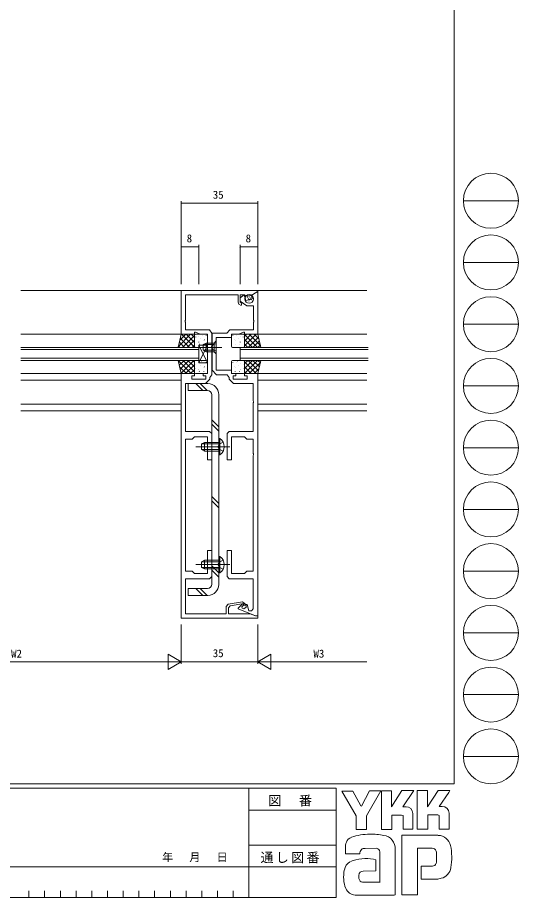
# Model space of a CAD drawing. Units: millimetres, scale not verified. Extents: x -1213 to 539, y -420 to 386.
# Drawn here: x 310 to 539.5, y -420 to -17 of the extents above; entities that cross this region are included whole.
import ezdxf
from ezdxf.enums import TextEntityAlignment as Align

# ---------------------------------------------------------------- set-up
doc = ezdxf.new("R2010")
doc.units = ezdxf.units.MM
doc.header["$LTSCALE"] = 2
doc.linetypes.add('CHAIN2', pattern=[12, 9, -1, 1, -1])
doc.linetypes.add('DASHED3', pattern=[4, 3, -1])
for name, color, linetype, lineweight in [('0-1_USER1', 7, 'Continuous', 9), ('0-3_YKK_11', 7, 'Continuous', 9), ('0-4_YKK_12', 2, 'Continuous', 9), ('0-6_YKK_13', 4, 'Continuous', 9), ('0-7_YKK_D', 6, 'Continuous', 9)]:
    doc.layers.add(name, color=color, linetype=linetype, lineweight=lineweight)
doc.styles.add('ＭＳ ゴシック', font='')
doc.styles.get('ＭＳ ゴシック').set_extended_font_data('MS Gothic')

msp = doc.modelspace()

# ---------------------------------------------------------------- linework, layer by layer
at = {"layer": '0-1_USER1'}
for p, q in [((510, 382), (510, -368)), ((514.252, -100.88), (539.452, -100.88)), ((514.252, -129.16), (539.452, -129.16)), ((514.252, -157.44), (539.452, -157.44)), ((514.252, -185.72), (539.452, -185.72)), ((514.252, -214), (539.452, -214)), ((514.252, -242.28), (539.452, -242.28)), ((514.252, -270.56), (539.452, -270.56)), ((514.252, -298.84), (539.452, -298.84)), ((514.252, -327.12), (539.452, -327.12)), ((514.252, -355.4), (539.452, -355.4)), ((510, -368), (-590, -368)), ((456, -370), (-590, -370)), ((416, -370), (416, -420)), ((456, -370), (456, -420)), ((458.624, -371.294), (463.644, -371.294)), ((465.188, -382.569), (458.624, -371.294)), ((471.194, -371.14), (467.544, -378.245)), ((476.657, -388.902), (476.657, -371.178)), ((493.106, -371.024), (497.778, -371.024)), ((493.106, -388.748), (493.106, -371.024)), ((502.682, -371.024), (508.088, -371.024)), ((507.548, -371.951), (503.088, -378.322)), ((508.088, -371.024), (507.548, -371.951)), ((487.97, -378.438), (486.486, -378.438)), ((504.572, -378.322), (503.088, -378.322)), ((416, -380), (456, -380)), ((485.963, -382.26), (481.406, -382.26)), ((491.06, -381.527), (491.06, -388.786)), ((497.971, -382.222), (497.971, -388.748)), ((502.528, -382.222), (497.971, -382.222)), ((503.146, -382.453), (502.528, -382.222)), ((503.146, -388.709), (503.146, -382.453)), ((507.663, -381.527), (507.663, -388.709)), ((497.971, -388.748), (493.106, -388.748)), ((503.146, -388.637), (503.218, -388.709)), ((507.663, -388.709), (503.146, -388.709)), ((502.605, -391.566), (486.04, -391.566)), ((486.04, -391.566), (486.04, -418.866)), ((416, -395.999), (456, -395.999)), ((460.169, -400.1), (460.169, -397.344)), ((474.494, -397.436), (469.212, -397.536)), ((483.028, -397.976), (483.028, -418.828)), ((493.222, -397.513), (499.863, -397.513)), ((493.222, -418.866), (493.222, -397.513)), ((466.81, -400.1), (460.169, -400.1)), ((476.039, -412.958), (476.039, -399.057)), ((501.962, -399.652), (501.987, -403.415)), ((272, -406), (416, -406)), ((456, -405.999), (416, -405.999)), ((494.96, -405.699), (494.96, -411.607)), ((500.018, -405.699), (494.96, -405.699)), ((474.108, -407.9), (468.402, -407.907)), ((468.007, -412.958), (476.039, -412.958)), ((475.421, -412.958), (475.923, -412.958)), ((476.039, -412.957), (476.04, -412.958)), ((494.96, -411.607), (502.566, -411.607)), ((502.566, -411.607), (504.111, -411.259)), ((315.2, -417), (315.2, -420)), ((322.4, -417), (322.4, -420)), ((329.6, -417), (329.6, -420)), ((336.8, -417), (336.8, -420)), ((344, -417), (344, -420)), ((351.2, -417), (351.2, -420)), ((358.4, -417), (358.4, -420)), ((365.6, -417), (365.6, -420)), ((372.8, -417), (372.8, -420)), ((380, -417), (380, -420)), ((387.2, -417), (387.2, -420)), ((394.4, -417), (394.4, -420)), ((401.6, -417), (401.6, -420)), ((408.8, -417), (408.8, -420)), ((466.81, -418.944), (464.686, -418.944)), ((482.564, -418.905), (466.81, -418.944)), ((483.028, -418.828), (482.564, -418.905)), ((-590, -420), (456, -420))]:
    msp.add_line(p, q, dxfattribs=at)
for points in [[(463.644, -371.294), (467.235, -378.013), (467.544, -378.245)], [(471.194, -371.14), (476.374, -371.14), (469.899, -382.608)], [(476.657, -371.178), (481.252, -371.178), (481.252, -378.462), (486.078, -371.101)], [(486.078, -371.101), (491.543, -371.101), (486.486, -378.438)], [(497.778, -371.024), (497.778, -378.441), (502.682, -371.024)], [(469.899, -382.608), (469.899, -388.941), (465.188, -388.941), (465.188, -382.569)], [(481.406, -382.26), (481.406, -388.902), (476.657, -388.902)], [(491.06, -388.786), (486.58, -388.786), (486.58, -382.492), (485.963, -382.26)], [(473.104, -402.533), (474.108, -402.764), (474.108, -407.9)], [(486.04, -418.866), (492.102, -418.866), (493.222, -418.866)]]:
    msp.add_lwpolyline(points, dxfattribs=at)
for centre in [(526.852, -100.88), (526.852, -129.16), (526.852, -157.44), (526.852, -185.72), (526.852, -214), (526.852, -242.28), (526.852, -270.56), (526.852, -298.84), (526.852, -327.12), (526.852, -355.4)]:
    msp.add_circle(centre, 12.6, dxfattribs=at)
for centre, radius, start, end in [((487.97, -381.527), 3.089, 0.00165, 89.99603), ((504.572, -381.411), 3.089, 0.00165, 89.99603), ((467.37, -397.379), 7.196, 158.41083, 179.71774), ((464.009, -395.793), 3.491, 109.02126, 161.51263), ((471.317, -416.287), 25.257, 89.89165, 109.30847), ((472.059, -420.662), 29.64, 78.78009, 91.46938), ((476.758, -397.852), 6.355, 40.66422, 80.31693), ((476.441, -397.836), 6.588, 358.78058, 38.76563), ((502.388, -397.772), 6.202, 14.44571, 87.08746), ((469.822, -400.01), 3.013, 138.46381, 181.71359), ((469.021, -399.958), 2.43, 85.50551, 126.78038), ((473.794, -399.649), 2.321, 14.75519, 72.44994), ((500.093, -399.256), 1.756, 16.43123, 96.91661), ((496.759, -400.297), 5.248, 4.93422, 17.03551), ((479.094, -401.696), 29.8, 350.99026, 10.67624), ((469.601, -421.22), 19.013, 79.38097, 112.05824), ((465.181, -408.468), 5.583, 121.8271, 169.08475), ((500.019, -403.834), 1.865, 269.95467, 342.90144), ((496.728, -402.916), 5.281, 343.6902, 354.75362), ((502.479, -405.35), 6.13, 285.4429, 349.90448), ((475.213, -410.564), 15.832, 168.76372, 199.80078), ((469.689, -410.469), 3.384, 171.08202, 216.71922), ((468.414, -409.97), 2.064, 90.33952, 178.03638), ((468.357, -410.807), 2.18, 230.97279, 260.7549), ((465.2, -413.489), 5.461, 207.31435, 263.59464)]:
    msp.add_arc(centre, radius, start, end, dxfattribs=at)
at = {"layer": '0-3_YKK_11'}
for points in [[(414.5, -144.646), (416.9, -144.351), (420, -142.562), (420, -142.062), (385, -142.062), (385, -162.062), (391, -162.062), (391, -161.062), (391.5, -161.062), (393.645, -162.062), (397, -162.062), (397, -180.062), (395, -180.062), (395, -181.062), (396.2, -181.062), (396.2, -182.662), (389.8, -182.662), (389.8, -181.062), (391, -181.062), (391, -180.062), (385, -180.062)], [(387, -206.562), (387, -193.52), (386.88, -193.336), (386.88, -192.787), (387, -192.603), (387, -184.662), (391.542, -184.662), (391.725, -184.542), (392.275, -184.542), (392.458, -184.662), (392.542, -184.662), (392.725, -184.542), (393.275, -184.542), (393.458, -184.662), (396.13, -184.662), (398.13, -182.662), (398.13, -181.804), (398.93, -180.662), (398.93, -168.52), (398.81, -168.336), (398.81, -167.787), (398.93, -167.603), (398.93, -161.562), (397.88, -160.062), (386.93, -160.062), (386.93, -156.52), (386.81, -156.336), (386.81, -155.787), (386.93, -155.603), (386.93, -144.062), (411, -144.062), (411, -147.389), (411.426, -148.208), (412.477, -148.944), (412.717, -147.775), (412.483, -147.727), (412, -147.389), (412, -144.062), (414.01, -144.062), (414.5, -144.646)], [(420, -291.062), (420, -180.062), (414, -180.062), (414, -181.062), (415.2, -181.062), (415.2, -182.662), (408.8, -182.662), (408.8, -181.062), (410, -181.062), (410, -180.062), (408, -180.062), (408, -178.562), (401, -178.562), (401, -163.562), (408, -163.562), (408, -162.062), (411.356, -162.062), (413.5, -161.062), (414, -161.062), (414, -162.062), (420, -162.062), (420, -142.792), (419.8, -142.677), (417.051, -144.264), (417.051, -144.495), (417.332, -144.658), (417.798, -145.265), (417.89, -145.609), (414.51, -146.514), (413.853, -144.064), (412, -145.362), (412, -146.961), (415, -149.062), (418.07, -149.062), (418.07, -155.603), (418.19, -155.787), (418.19, -156.336), (418.07, -156.52), (418.07, -160.062), (407.3, -160.062)], [(407.3, -160.062), (405.8, -161.562), (399.07, -161.562), (399.07, -167.603), (399.19, -167.787), (399.19, -168.336), (399.07, -168.52), (399.07, -178.562), (401.07, -180.562), (406, -180.562), (406.87, -181.804), (406.87, -182.662), (408.87, -184.662), (411.542, -184.662), (411.725, -184.542), (412.275, -184.542), (412.458, -184.662), (412.542, -184.662), (412.725, -184.542), (413.275, -184.542), (413.458, -184.662), (418, -184.662), (418, -192.603), (418.12, -192.787), (418.12, -193.336), (418, -193.52), (418, -206.562), (407, -206.562), (406, -207.562), (406, -219.562), (408, -219.562), (408, -209.062), (414, -209.062), (415, -210.062), (418, -210.062), (418, -216.603), (418.12, -216.787), (418.12, -217.336), (418, -217.52), (418, -270.562)], [(385, -180.062), (385, -292.062), (420, -292.062), (420, -291.062), (419, -291.062), (416.525, -290.062), (406.7, -290.062), (406.7, -287.292), (407.361, -286.504), (413.7, -285.386), (413.7, -286.162), (414.5, -286.162), (414.5, -285.762), (413.092, -284.58), (406.426, -285.755), (405.6, -286.74), (405.6, -290.062), (387, -290.062), (387, -274.062), (398, -274.062), (399, -273.062), (399, -261.062), (397, -261.062), (397, -271.562), (391, -271.562), (390, -270.562), (387, -270.562), (387, -217.52), (386.88, -217.336), (386.88, -216.787), (387, -216.603), (387, -210.062), (390, -210.062), (391, -209.062), (397, -209.062), (397, -219.562), (399, -219.562), (399, -207.562), (398, -206.562), (387, -206.562)], [(418, -270.562), (415, -270.562), (414, -271.562), (408, -271.562), (408, -261.062), (406, -261.062), (406, -273.062), (407, -274.062), (418, -274.062), (418, -287.862), (417.2, -288.662), (415.95, -288.662), (415.2, -285.862), (414.7, -285.862), (414.7, -287.06), (413.6, -287.801), (412.864, -287.504), (412.757, -286.977), (413.576, -286.158), (413.345, -285.663), (412.641, -285.991), (412.072, -286.39), (411, -287.462), (411, -287.829), (419, -291.062), (420, -291.062)]]:
    msp.add_lwpolyline(points, dxfattribs=at)
at = {"layer": '0-4_YKK_12'}
for p, q in [((385.3, -142.062), (311.5, -142.062)), ((419.7, -142.062), (470, -142.062)), ((385.3, -162.062), (311.5, -162.062)), ((420, -162.062), (470, -162.062)), ((311.5, -168.062), (393, -168.062)), ((393, -169.062), (311.5, -169.062)), ((393, -168.062), (393, -174.062)), ((412, -174.062), (412, -168.062)), ((412, -168.062), (470.65, -168.062)), ((470.65, -169.062), (412, -169.062)), ((311.5, -173.062), (393, -173.062)), ((412, -173.062), (470.65, -173.062)), ((393, -174.062), (311.5, -174.062)), ((470.65, -174.062), (412, -174.062)), ((385.3, -180.062), (311.5, -180.062)), ((420, -180.062), (470, -180.062)), ((385, -183.062), (311.5, -183.062)), ((420, -183.062), (470, -183.062)), ((385, -194.062), (311.5, -194.062)), ((385, -197.062), (311.5, -197.062)), ((420, -194.062), (470, -194.062)), ((420, -197.062), (470, -197.062))]:
    msp.add_line(p, q, dxfattribs=at)
at = {"layer": '0-6_YKK_13'}
for p, q in [((415.473, -144.919), (415.551, -144.734)), ((416.299, -145.094), (416.377, -144.91)), ((415.215, -145.409), (415.293, -145.225)), ((415.412, -146.417), (415.49, -146.233)), ((415.811, -145.712), (415.89, -145.528)), ((416.015, -146.173), (416.094, -145.989)), ((416.015, -146.822), (416.093, -146.638)), ((416.547, -146.274), (416.626, -146.09)), ((416.739, -145.705), (416.817, -145.521)), ((417.021, -145.275), (417.099, -145.091)), ((417.088, -146.353), (417.166, -146.169)), ((383.5, -168.062), (385, -162.062)), ((383.577, -167.753), (389.268, -162.062)), ((384.326, -164.759), (387.023, -162.062)), ((384.558, -163.832), (388.788, -168.062)), ((385, -162.062), (391, -162.062)), ((385.033, -162.062), (391, -168.029)), ((385.513, -168.062), (391, -162.575)), ((387.278, -162.062), (391, -165.784)), ((387.758, -168.062), (391, -164.82)), ((389.523, -162.062), (391, -163.539)), ((391, -162.062), (391, -168.062)), ((391, -162.561), (391, -167.562)), ((391.095, -164.689), (391.102, -164.695)), ((396.5, -162.062), (391.5, -162.062)), ((391.621, -163.296), (391.645, -163.34)), ((393.078, -162.869), (393.085, -162.876)), ((393.812, -163.939), (393.836, -163.983)), ((394.492, -162.698), (394.58, -162.744)), ((395.282, -164.844), (395.29, -164.851)), ((395.702, -164.53), (395.726, -164.574)), ((396.436, -162.506), (396.46, -162.55)), ((397, -167.562), (397, -162.561)), ((401, -165.062), (400, -166.062)), ((401, -171.062), (401, -165.062)), ((408, -167.562), (408, -162.561)), ((408.5, -162.062), (413.5, -162.062)), ((408.564, -162.506), (408.54, -162.55)), ((409.298, -164.53), (409.274, -164.574)), ((409.718, -164.844), (409.71, -164.851)), ((410.508, -162.698), (410.42, -162.744)), ((411.188, -163.939), (411.164, -163.983)), ((411.923, -162.869), (411.915, -162.876)), ((413.379, -163.296), (413.355, -163.34)), ((413.905, -164.689), (413.898, -164.695)), ((420, -162.062), (414, -162.062)), ((414.844, -162.062), (414, -162.906)), ((417.089, -162.062), (414, -165.151)), ((414, -162.062), (414, -168.062)), ((419.334, -162.062), (414, -167.396)), ((419.902, -168.062), (414, -162.16)), ((414, -162.561), (414, -167.562)), ((417.657, -168.062), (414, -164.405)), ((420.316, -163.325), (415.58, -168.062)), ((421.284, -167.199), (416.147, -162.062)), ((420.765, -165.121), (417.825, -168.062)), ((420.536, -164.206), (418.392, -162.062)), ((391, -168.062), (383.5, -168.062)), ((383.66, -167.424), (384.297, -168.062)), ((384.109, -165.628), (386.542, -168.062)), ((390.004, -168.062), (391, -167.065)), ((391.188, -165.373), (391.212, -165.417)), ((391.5, -168.062), (396.5, -168.062)), ((392.646, -168.04), (392.657, -168.062)), ((392.967, -165.587), (393.056, -165.634)), ((397.002, -167.062), (393.002, -175.062)), ((397.002, -175.062), (393.002, -167.062)), ((393.002, -167.062), (393.002, -175.062)), ((397.002, -167.062), (393.002, -167.062)), ((393.078, -165.964), (393.102, -166.008)), ((393.262, -166.63), (393.27, -166.637)), ((395, -166.762), (396.4, -166.062)), ((395, -169.362), (395, -166.762)), ((400, -166.716), (395.091, -166.716)), ((395.27, -166.607), (395.294, -166.651)), ((400, -166.062), (396.4, -166.062)), ((396.4, -170.062), (396.4, -166.062)), ((397.002, -175.062), (397.002, -167.062)), ((400, -166.062), (400, -170.062)), ((413.5, -168.062), (408.5, -168.062)), ((409.73, -166.607), (409.706, -166.651)), ((411.738, -166.63), (411.73, -166.637)), ((411.922, -165.964), (411.898, -166.008)), ((412.033, -165.587), (411.945, -165.634)), ((412.354, -168.04), (412.343, -168.062)), ((413.812, -165.373), (413.788, -165.417)), ((415.412, -168.062), (414, -166.65)), ((421.214, -166.917), (420.07, -168.062)), ((395, -169.362), (396.4, -170.062)), ((400, -169.407), (395.091, -169.407)), ((400, -170.062), (396.4, -170.062)), ((401, -171.062), (400, -170.062)), ((391, -174.062), (383.5, -174.062)), ((383.5, -174.062), (385, -180.062)), ((383.562, -174.062), (389.562, -180.062)), ((383.601, -174.464), (384.004, -174.062)), ((384.05, -176.26), (386.249, -174.062)), ((384.228, -176.972), (387.317, -180.062)), ((384.499, -178.056), (388.494, -174.062)), ((384.948, -179.852), (390.739, -174.062)), ((385.807, -174.062), (391, -179.254)), ((386.984, -180.062), (391, -176.045)), ((388.052, -174.062), (391, -177.009)), ((390.297, -174.062), (391, -174.764)), ((391, -180.062), (391, -174.062)), ((391, -174.562), (391, -179.562)), ((391.095, -177.089), (391.102, -177.095)), ((396.5, -174.062), (391.5, -174.062)), ((391.621, -175.696), (391.645, -175.74)), ((393.002, -175.062), (397.002, -175.062)), ((393.078, -175.269), (393.085, -175.276)), ((393.812, -176.339), (393.836, -176.383)), ((394.245, -174.263), (394.269, -174.307)), ((394.492, -175.098), (394.58, -175.144)), ((395.282, -177.244), (395.29, -177.251)), ((395.702, -176.931), (395.726, -176.974)), ((396.436, -174.906), (396.46, -174.95)), ((397, -179.562), (397, -174.562)), ((408, -179.562), (408, -174.562)), ((408.5, -174.062), (413.5, -174.062)), ((408.564, -174.906), (408.54, -174.95)), ((409.298, -176.931), (409.274, -176.974)), ((409.718, -177.244), (409.71, -177.251)), ((410.508, -175.098), (410.42, -175.144)), ((410.755, -174.263), (410.731, -174.307)), ((411.188, -176.339), (411.164, -176.383)), ((411.923, -175.269), (411.915, -175.276)), ((413.379, -175.696), (413.355, -175.74)), ((413.905, -177.089), (413.898, -177.095)), ((414, -174.062), (421.5, -174.062)), ((415.412, -174.062), (414, -175.473)), ((417.657, -174.062), (414, -177.718)), ((414, -180.062), (414, -174.062)), ((419.902, -174.062), (414, -179.963)), ((414, -174.562), (414, -179.562)), ((419.334, -180.062), (414, -174.727)), ((417.089, -180.062), (414, -176.972)), ((420.316, -178.798), (415.58, -174.062)), ((421.284, -174.924), (416.147, -180.062)), ((420.765, -177.002), (417.825, -174.062)), ((421.5, -174.062), (420, -180.062)), ((421.214, -175.206), (420.07, -174.062)), ((384.976, -179.965), (385.072, -180.062)), ((385, -180.062), (391, -180.062)), ((389.229, -180.062), (391, -178.29)), ((391.188, -177.773), (391.212, -177.817)), ((391.5, -180.062), (396.5, -180.062)), ((392.967, -177.987), (393.056, -178.034)), ((393.078, -178.364), (393.102, -178.408)), ((393.262, -179.03), (393.27, -179.037)), ((395.27, -179.007), (395.294, -179.051)), ((413.5, -180.062), (408.5, -180.062)), ((409.73, -179.007), (409.706, -179.051)), ((411.738, -179.03), (411.73, -179.037)), ((411.922, -178.364), (411.898, -178.408)), ((412.033, -177.987), (411.945, -178.034)), ((413.812, -177.773), (413.788, -177.817)), ((414.844, -180.062), (414, -179.217)), ((420, -180.062), (414, -180.062)), ((420.536, -177.917), (418.392, -180.062)), ((388.2, -184.662), (388.2, -187.862)), ((397.2, -184.662), (388.2, -184.662)), ((394.807, -187.862), (391.607, -184.662)), ((396.807, -187.862), (393.607, -184.662)), ((397, -187.862), (388.2, -187.862)), ((399, -189.862), (399, -276.462)), ((402.2, -189.662), (402.2, -276.662)), ((402.2, -204.502), (399, -201.302)), ((402.2, -206.502), (399, -203.302)), ((394.2, -212.262), (395.6, -211.562)), ((394.2, -214.862), (394.2, -212.262)), ((402.2, -212.216), (394.291, -212.216)), ((402.2, -211.562), (395.6, -211.562)), ((395.6, -215.562), (395.6, -211.562)), ((402.709, -209.812), (402.2, -209.812)), ((402.2, -217.312), (402.2, -209.812)), ((402.709, -217.312), (402.709, -209.812)), ((394.2, -214.862), (395.6, -215.562)), ((402.2, -214.907), (394.291, -214.907)), ((402.2, -215.562), (395.6, -215.562)), ((402.709, -217.312), (402.2, -217.312)), ((402.2, -239.551), (399, -236.351)), ((402.2, -241.551), (399, -238.351)), ((394.2, -266.262), (395.6, -265.562)), ((402.2, -265.562), (395.6, -265.562)), ((402.2, -271.312), (402.2, -263.812)), ((402.709, -263.812), (402.2, -263.812)), ((402.709, -271.312), (402.709, -263.812)), ((394.2, -268.862), (394.2, -266.262)), ((402.2, -266.216), (394.291, -266.216)), ((402.2, -268.907), (394.291, -268.907)), ((402.2, -269.562), (395.6, -269.562)), ((402.2, -271.381), (399, -268.181)), ((402.2, -273.381), (399, -270.181)), ((402.709, -271.312), (402.2, -271.312)), ((397, -278.462), (388.2, -278.462)), ((388.2, -278.462), (388.2, -281.662)), ((397.2, -281.662), (388.2, -281.662)), ((394.807, -281.662), (391.607, -278.462)), ((396.807, -281.662), (393.607, -278.462))]:
    msp.add_line(p, q, dxfattribs=at)
at = {"layer": '0-6_YKK_13', "linetype": 'CHAIN2'}
for p, q in [((403.5, -168.062), (392.5, -168.062)), ((407.2, -213.562), (391.7, -213.562)), ((407.2, -267.562), (391.7, -267.562))]:
    msp.add_line(p, q, dxfattribs=at)
at = {"layer": '0-6_YKK_13', "linetype": 'DASHED3'}
for p, q in [((399.657, -166.917), (399.048, -168.062)), ((401, -166.262), (399.657, -166.917)), ((402.354, -212.417), (401.745, -213.562)), ((402.354, -214.707), (401.745, -213.562)), ((404.209, -211.512), (402.354, -212.417)), ((404.209, -215.612), (402.354, -214.707)), ((404.209, -265.512), (402.354, -266.417)), ((402.354, -266.417), (401.745, -267.562)), ((402.354, -268.707), (401.745, -267.562)), ((404.209, -269.612), (402.354, -268.707))]:
    msp.add_line(p, q, dxfattribs=at)
at = {"layer": '0-6_YKK_13'}
for points in [[(414, -168.062), (421.5, -168.062), (420, -162.062)], [(394.2, -268.862), (395.6, -269.562), (395.6, -265.562)]]:
    msp.add_lwpolyline(points, dxfattribs=at)
at = {"layer": '0-6_YKK_13', "linetype": 'DASHED3'}
msp.add_lwpolyline([(401, -169.862), (399.657, -169.207), (399.048, -168.062)], dxfattribs=at)
at = {"layer": '0-6_YKK_13'}
msp.add_circle((416.099, -145.862), 2, dxfattribs=at)
for centre, radius, start, end in [((391.5, -162.561), 0.5, 90, 180), ((396.5, -162.561), 0.5, 359.99998, 89.99998), ((408.5, -162.561), 0.5, 90, 180), ((413.5, -162.561), 0.5, 0, 90), ((391.5, -167.562), 0.5, 180, 270), ((396.5, -167.562), 0.5, 270, 0), ((408.5, -167.562), 0.5, 180, 270), ((413.5, -167.562), 0.5, 270, 0), ((391.5, -174.562), 0.5, 90, 180), ((396.5, -174.562), 0.5, 359.99998, 89.99998), ((408.5, -174.562), 0.5, 90, 180), ((413.5, -174.562), 0.5, 359.99998, 90), ((391.5, -179.562), 0.5, 180, 270), ((396.5, -179.562), 0.5, 270, 0), ((408.5, -179.562), 0.5, 180, 270), ((413.5, -179.562), 0.5, 270, 0), ((397.2, -189.662), 5, 0, 90), ((397, -189.862), 2, 0, 90), ((400.173, -213.562), 4.527, 304.0667, 55.93329), ((400.173, -267.562), 4.527, 304.0667, 55.93329), ((397, -276.462), 2, 270, 0), ((397.2, -276.662), 5, 270, 0)]:
    msp.add_arc(centre, radius, start, end, dxfattribs=at)
at = {"layer": '0-7_YKK_D'}
for p, q in [((385, -139.062), (385, -101.062)), ((385, -102.061), (420, -102.061)), ((420, -139.062), (420, -101.062)), ((385, -139.062), (385, -121.062)), ((385, -122.062), (393, -122.062)), ((393, -139.062), (393, -121.062)), ((412, -139.062), (412, -121.062)), ((420, -122.062), (412, -122.062)), ((420, -139.062), (420, -121.062)), ((385, -295.062), (385, -313.062)), ((420, -295.062), (420, -313.062)), ((420, -295.062), (420, -313.062)), ((378.938, -308.562), (378.938, -315.562)), ((385, -312.062), (378.938, -308.562)), ((420, -312.062), (426.062, -308.562)), ((426.062, -315.562), (426.062, -308.562)), ((242, -312.062), (378, -312.062)), ((385, -312.062), (372.876, -312.062)), ((385, -312.062), (378.938, -315.562)), ((420, -312.062), (385, -312.062)), ((420, -312.062), (432.124, -312.062)), ((420, -312.062), (426.062, -315.562)), ((427, -312.062), (470, -312.062))]:
    msp.add_line(p, q, dxfattribs=at)
for centre, start, end in [((385, -102.061), 0, 180), ((385, -102.061), 180, 0), ((420, -102.061), 0, 180), ((420, -102.061), 180, 0), ((385, -122.062), 0, 180), ((385, -122.062), 180, 0), ((393, -122.062), 0, 180), ((393, -122.062), 180, 0), ((412, -122.062), 0, 180), ((412, -122.062), 180, 0), ((420, -122.062), 0, 180), ((420, -122.062), 180, 0)]:
    msp.add_arc(centre, 0.106, start, end, dxfattribs=at)

# ---------------------------------------------------------------- texts
at = {"layer": '0-1_USER1', "color": 4, "style": 'ＭＳ ゴシック'}
msp.add_text('年   月   日', height=3.666, dxfattribs=at).set_placement((376.252, -404.527), align=Align.BOTTOM_LEFT)
at = {"layer": '0-1_USER1', "char_height": 4.399, "attachment_point": 7, "style": 'ＭＳ ゴシック'}
for s, insert in [('\\T1.17;図\u3000番', (424.854, -378.374)), ('\\T1.17;通し図番', (421.255, -404.406))]:
    msp.add_mtext(s, dxfattribs=dict(at, insert=insert))
at = {"layer": '0-7_YKK_D', "color": 4, "style": 'ＭＳ ゴシック'}
for s, p in [('35', (399.43, -101.062)), ('8', (387.465, -121.062)), ('8', (414.465, -121.062)), ('W2', (307.027, -311.262)), ('35', (399.43, -311.062)), ('W3', (445.54, -311.262))]:
    msp.add_text(s, height=3.666, dxfattribs=at).set_placement(p, align=Align.BOTTOM_LEFT)

doc.saveas('drawing.dxf')
